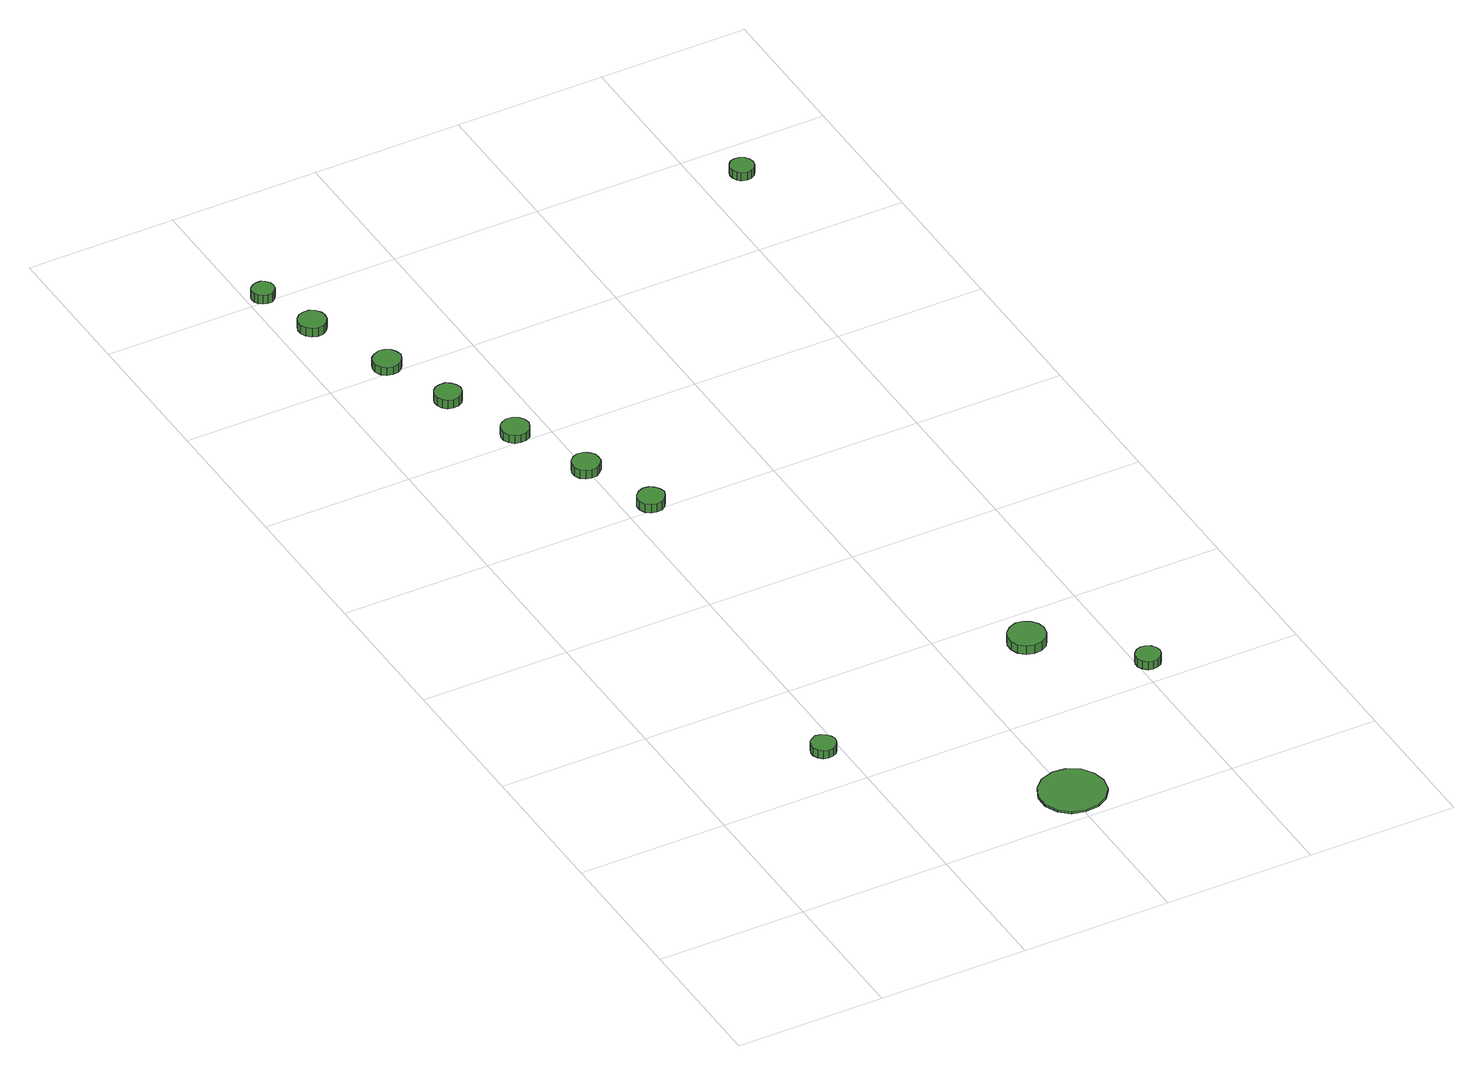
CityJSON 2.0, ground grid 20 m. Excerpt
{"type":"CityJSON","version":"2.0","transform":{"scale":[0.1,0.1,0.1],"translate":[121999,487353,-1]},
"CityObjects":{
"tree1":{"type":"SolitaryVegetationObject","attributes":{"function":"something"},"geometry":[{"type":"MultiSurface","lod":"1","boundaries":[[[0,1,2,3,4,5,6,7,8,9,10,11,12,13,14]],[[15,16,17,18,19,20,21,22,23,24,25,26,27,28,29]],[[0,29,28,1]],[[1,28,27,2]],[[2,27,26,3]],[[3,26,25,4]],[[4,25,24,5]],[[5,24,23,6]],[[6,23,22,7]],[[7,22,21,8]],[[8,21,20,9]],[[9,20,19,10]],[[10,19,18,11]],[[11,18,17,12]],[[12,17,16,13]],[[13,16,15,14]],[[14,15,29,0]]]}]},
"tree2":{"type":"SolitaryVegetationObject","attributes":{"function":"something"},"geometry":[{"type":"MultiSurface","lod":"1","boundaries":[[[30,31,32,33,34,35,36,37,38,39,40,41,42,43,44]],[[45,46,47,48,49,50,51,52,53,54,55,56,57,58,59]],[[30,59,58,31]],[[31,58,57,32]],[[32,57,56,33]],[[33,56,55,34]],[[34,55,54,35]],[[35,54,53,36]],[[36,53,52,37]],[[37,52,51,38]],[[38,51,50,39]],[[39,50,49,40]],[[40,49,48,41]],[[41,48,47,42]],[[42,47,46,43]],[[43,46,45,44]],[[44,45,59,30]]]}]},
"tree3":{"type":"SolitaryVegetationObject","attributes":{"function":"something"},"geometry":[{"type":"MultiSurface","lod":"1","boundaries":[[[60,61,62,63,64,65,66,67,68,69,70,71,72,73,74]],[[75,76,77,78,79,80,81,82,83,84,85,86,87,88,89]],[[60,89,88,61]],[[61,88,87,62]],[[62,87,86,63]],[[63,86,85,64]],[[64,85,84,65]],[[65,84,83,66]],[[66,83,82,67]],[[67,82,81,68]],[[68,81,80,69]],[[69,80,79,70]],[[70,79,78,71]],[[71,78,77,72]],[[72,77,76,73]],[[73,76,75,74]],[[74,75,89,60]]]}]},
"tree4":{"type":"SolitaryVegetationObject","attributes":{"function":"something"},"geometry":[{"type":"MultiSurface","lod":"1","boundaries":[[[90,91,92,93,94,95,96,97,98,99,100,101,102,103,104]],[[105,106,107,108,109,110,111,112,113,114,115,116,117,118,119]],[[90,119,118,91]],[[91,118,117,92]],[[92,117,116,93]],[[93,116,115,94]],[[94,115,114,95]],[[95,114,113,96]],[[96,113,112,97]],[[97,112,111,98]],[[98,111,110,99]],[[99,110,109,100]],[[100,109,108,101]],[[101,108,107,102]],[[102,107,106,103]],[[103,106,105,104]],[[104,105,119,90]]]}]},
"tree5":{"type":"SolitaryVegetationObject","attributes":{"function":"something"},"geometry":[{"type":"MultiSurface","lod":"1","boundaries":[[[120,121,122,123,124,125,126,127,128,129,130,131,132,133,134]],[[135,136,137,138,139,140,141,142,143,144,145,146,147,148,149]],[[120,149,148,121]],[[121,148,147,122]],[[122,147,146,123]],[[123,146,145,124]],[[124,145,144,125]],[[125,144,143,126]],[[126,143,142,127]],[[127,142,141,128]],[[128,141,140,129]],[[129,140,139,130]],[[130,139,138,131]],[[131,138,137,132]],[[132,137,136,133]],[[133,136,135,134]],[[134,135,149,120]]]}]},
"tree6":{"type":"SolitaryVegetationObject","attributes":{"function":"something"},"geometry":[{"type":"MultiSurface","lod":"1","boundaries":[[[150,151,152,153,154,155,156,157,158,159,160,161,162,163,164]],[[165,166,167,168,169,170,171,172,173,174,175,176,177,178,179]],[[150,179,178,151]],[[151,178,177,152]],[[152,177,176,153]],[[153,176,175,154]],[[154,175,174,155]],[[155,174,173,156]],[[156,173,172,157]],[[157,172,171,158]],[[158,171,170,159]],[[159,170,169,160]],[[160,169,168,161]],[[161,168,167,162]],[[162,167,166,163]],[[163,166,165,164]],[[164,165,179,150]]]}]},
"tree7":{"type":"SolitaryVegetationObject","attributes":{"function":"something"},"geometry":[{"type":"MultiSurface","lod":"1","boundaries":[[[180,181,182,183,184,185,186,187,188,189,190,191,192,193,194]],[[195,196,197,198,199,200,201,202,203,204,205,206,207,208,209]],[[180,209,208,181]],[[181,208,207,182]],[[182,207,206,183]],[[183,206,205,184]],[[184,205,204,185]],[[185,204,203,186]],[[186,203,202,187]],[[187,202,201,188]],[[188,201,200,189]],[[189,200,199,190]],[[190,199,198,191]],[[191,198,197,192]],[[192,197,196,193]],[[193,196,195,194]],[[194,195,209,180]]]}]},
"tree8":{"type":"SolitaryVegetationObject","attributes":{"function":"something"},"geometry":[{"type":"MultiSurface","lod":"1","boundaries":[[[210,211,212,213,214,215,216,217,218,219,220,221,222,223,224]],[[225,226,227,228,229,230,231,232,233,234,235,236,237,238,239]],[[210,239,238,211]],[[211,238,237,212]],[[212,237,236,213]],[[213,236,235,214]],[[214,235,234,215]],[[215,234,233,216]],[[216,233,232,217]],[[217,232,231,218]],[[218,231,230,219]],[[219,230,229,220]],[[220,229,228,221]],[[221,228,227,222]],[[222,227,226,223]],[[223,226,225,224]],[[224,225,239,210]]]}]},
"tree9":{"type":"SolitaryVegetationObject","attributes":{"function":"something"},"geometry":[{"type":"MultiSurface","lod":"1","boundaries":[[[240,241,242,243,244,245,246,247,248,249,250,251,252,253,254]],[[255,256,257,258,259,260,261,262,263,264,265,266,267,268,269]],[[240,269,268,241]],[[241,268,267,242]],[[242,267,266,243]],[[243,266,265,244]],[[244,265,264,245]],[[245,264,263,246]],[[246,263,262,247]],[[247,262,261,248]],[[248,261,260,249]],[[249,260,259,250]],[[250,259,258,251]],[[251,258,257,252]],[[252,257,256,253]],[[253,256,255,254]],[[254,255,269,240]]]}]},
"tree10":{"type":"SolitaryVegetationObject","attributes":{"function":"something"},"geometry":[{"type":"MultiSurface","lod":"1","boundaries":[[[270,271,272,273,274,275,276,277,278,279,280,281,282,283,284]],[[285,286,287,288,289,290,291,292,293,294,295,296,297,298,299]],[[270,299,298,271]],[[271,298,297,272]],[[272,297,296,273]],[[273,296,295,274]],[[274,295,294,275]],[[275,294,293,276]],[[276,293,292,277]],[[277,292,291,278]],[[278,291,290,279]],[[279,290,289,280]],[[280,289,288,281]],[[281,288,287,282]],[[282,287,286,283]],[[283,286,285,284]],[[284,285,299,270]]]}]},
"tree11":{"type":"SolitaryVegetationObject","attributes":{"function":"something"},"geometry":[{"type":"MultiSurface","lod":"1","boundaries":[[[300,301,302,303,304,305,306,307,308,309,310,311,312,313,314]],[[315,316,317,318,319,320,321,322,323,324,325,326,327,328,329]],[[300,329,328,301]],[[301,328,327,302]],[[302,327,326,303]],[[303,326,325,304]],[[304,325,324,305]],[[305,324,323,306]],[[306,323,322,307]],[[307,322,321,308]],[[308,321,320,309]],[[309,320,319,310]],[[310,319,318,311]],[[311,318,317,312]],[[312,317,316,313]],[[313,316,315,314]],[[314,315,329,300]]]}]},
"tree12":{"type":"SolitaryVegetationObject","attributes":{"function":"something"},"geometry":[{"type":"MultiSurface","lod":"1","boundaries":[[[330,331,332,333,334,335,336,337,338,339,340,341,342,343,344]],[[345,346,347,348,349,350,351,352,353,354,355,356,357,358,359]],[[330,359,358,331]],[[331,358,357,332]],[[332,357,356,333]],[[333,356,355,334]],[[334,355,354,335]],[[335,354,353,336]],[[336,353,352,337]],[[337,352,351,338]],[[338,351,350,339]],[[339,350,349,340]],[[340,349,348,341]],[[341,348,347,342]],[[342,347,346,343]],[[343,346,345,344]],[[344,345,359,330]]]}]}
},
"vertices":[
[191,264,30],[189,271,30],[185,276,30],[179,280,30],[172,281,30],[166,278,30],[161,274,30],[158,267,30],[158,260,30],[161,254,30],[166,249,30],[172,247,30],[179,248,30],[185,251,30],[189,257,30],[189,257,18],[185,251,18],[179,248,18],[172,247,18],[166,249,18],[161,254,18],[158,260,18],[158,267,18],[161,274,18],[166,278,18],[172,281,18],[179,280,18],[185,276,18],[189,271,18],[191,264,18],
[450,53,12],[446,71,12],[436,86,12],[420,95,12],[402,97,12],[384,91,12],[371,79,12],[363,62,12],[363,44,12],[371,27,12],[384,15,12],[402,10,12],[420,12,12],[436,21,12],[446,35,12],[446,35,9],[436,21,9],[420,12,9],[402,10,9],[384,15,9],[371,27,9],[363,44,9],[363,62,9],[371,79,9],[384,91,9],[402,97,9],[420,95,9],[436,86,9],[446,71,9],[450,53,9],
[61,1323,25],[60,1330,25],[55,1337,25],[49,1341,25],[41,1341,25],[34,1339,25],[28,1334,25],[25,1327,25],[25,1319,25],[28,1312,25],[34,1307,25],[41,1304,25],[49,1305,25],[55,1309,25],[60,1315,25],[60,1315,12],[55,1309,12],[49,1305,12],[41,1304,12],[34,1307,12],[28,1312,12],[25,1319,12],[25,1327,12],[28,1334,12],[34,1339,12],[41,1341,12],[49,1341,12],[55,1337,12],[60,1330,12],[61,1323,12],
[35,1407,25],[34,1413,25],[30,1418,25],[25,1421,25],[19,1421,25],[13,1419,25],[8,1415,25],[6,1410,25],[6,1403,25],[8,1398,25],[13,1394,25],[19,1392,25],[25,1392,25],[30,1395,25],[34,1400,25],[34,1400,12],[30,1395,12],[25,1392,12],[19,1392,12],[13,1394,12],[8,1398,12],[6,1403,12],[6,1410,12],[8,1415,12],[13,1419,12],[19,1421,12],[25,1421,12],[30,1418,12],[34,1413,12],[35,1407,12],
[105,1211,23],[103,1219,23],[99,1225,23],[92,1229,23],[85,1230,23],[77,1227,23],[71,1222,23],[68,1215,23],[68,1208,23],[71,1200,23],[77,1195,23],[85,1193,23],[92,1194,23],[99,1198,23],[103,1204,23],[103,1204,11],[99,1198,11],[92,1194,11],[85,1193,11],[77,1195,11],[71,1200,11],[68,1208,11],[68,1215,11],[71,1222,11],[77,1227,11],[85,1230,11],[92,1229,11],[99,1225,11],[103,1219,11],[105,1211,11],
[137,1117,23],[135,1124,23],[131,1130,23],[125,1134,23],[117,1134,23],[110,1132,23],[105,1127,23],[102,1120,23],[102,1113,23],[105,1106,23],[110,1101,23],[117,1099,23],[125,1100,23],[131,1103,23],[135,1109,23],[135,1109,10],[131,1103,10],[125,1100,10],[117,1099,10],[110,1101,10],[105,1106,10],[102,1113,10],[102,1120,10],[105,1127,10],[110,1132,10],[117,1134,10],[125,1134,10],[131,1130,10],[135,1124,10],[137,1117,10],
[176,1015,23],[174,1023,23],[170,1029,23],[163,1033,23],[155,1034,23],[148,1031,23],[142,1026,23],[139,1019,23],[139,1011,23],[142,1004,23],[148,999,23],[155,997,23],[163,997,23],[170,1001,23],[174,1008,23],[174,1008,11],[170,1001,11],[163,997,11],[155,997,11],[148,999,11],[142,1004,11],[139,1011,11],[139,1019,11],[142,1026,11],[148,1031,11],[155,1034,11],[163,1033,11],[170,1029,11],[174,1023,11],[176,1015,11],
[217,911,23],[216,919,23],[211,925,23],[205,929,23],[197,930,23],[190,927,23],[184,922,23],[181,915,23],[181,907,23],[184,900,23],[190,895,23],[197,893,23],[205,894,23],[211,898,23],[216,904,23],[216,904,10],[211,898,10],[205,894,10],[197,893,10],[190,895,10],[184,900,10],[181,907,10],[181,915,10],[184,922,10],[190,927,10],[197,930,10],[205,929,10],[211,925,10],[216,919,10],[217,911,10],
[253,811,24],[251,818,24],[247,824,24],[241,828,24],[233,829,24],[226,826,24],[220,821,24],[217,815,24],[217,807,24],[220,800,24],[226,795,24],[233,793,24],[241,794,24],[247,798,24],[251,804,24],[251,804,11],[247,798,11],[241,794,11],[233,793,11],[226,795,11],[220,800,11],[217,807,11],[217,815,11],[220,821,11],[226,826,11],[233,829,11],[241,828,11],[247,824,11],[251,818,11],[253,811,11],
[526,342,26],[524,352,26],[518,360,26],[509,366,26],[499,367,26],[489,363,26],[481,356,26],[477,347,26],[477,337,26],[481,327,26],[489,320,26],[499,317,26],[509,318,26],[518,323,26],[524,332,26],[524,332,13],[518,323,13],[509,318,13],[499,317,13],[489,320,13],[481,327,13],[477,337,13],[477,347,13],[481,356,13],[489,363,13],[499,367,13],[509,366,13],[518,360,13],[524,352,13],[526,342,13],
[630,237,24],[628,243,24],[624,249,24],[618,252,24],[611,253,24],[605,251,24],[600,246,24],[597,240,24],[597,233,24],[600,227,24],[605,222,24],[611,220,24],[618,221,24],[624,224,24],[628,230,24],[628,230,12],[624,224,12],[618,221,12],[611,220,12],[605,222,12],[600,227,12],[597,233,12],[597,240,12],[600,246,12],[605,251,12],[611,253,12],[618,252,12],[624,249,12],[628,243,12],[630,237,12],
[669,1340,27],[668,1346,27],[664,1352,27],[658,1355,27],[652,1356,27],[645,1354,27],[641,1349,27],[638,1343,27],[638,1337,27],[641,1331,27],[645,1326,27],[652,1324,27],[658,1325,27],[664,1328,27],[668,1334,27],[668,1334,15],[664,1328,15],[658,1325,15],[652,1324,15],[645,1326,15],[641,1331,15],[638,1337,15],[638,1343,15],[641,1349,15],[645,1354,15],[652,1356,15],[658,1355,15],[664,1352,15],[668,1346,15],[669,1340,15]
]}
